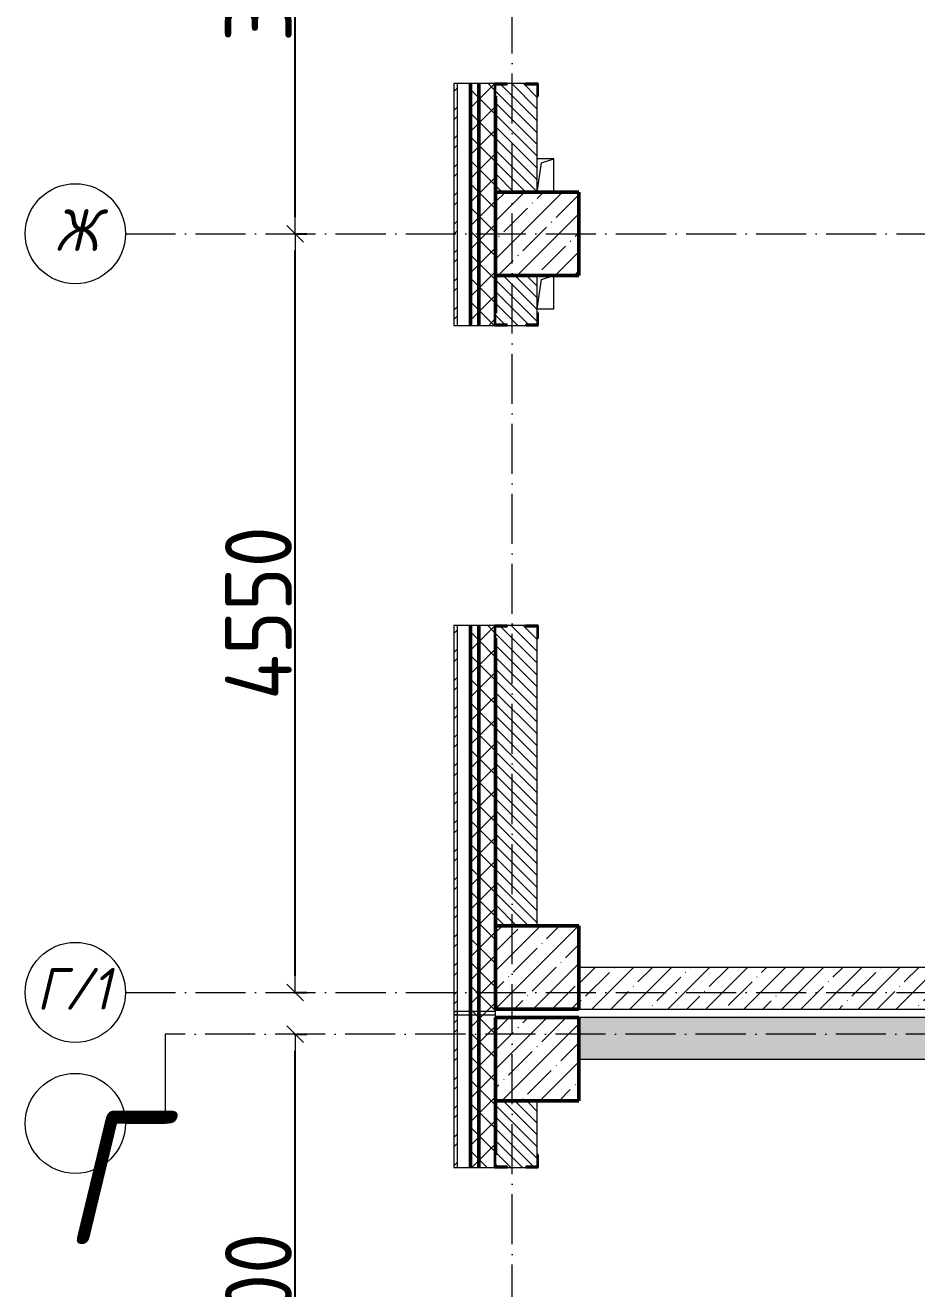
# Model space of a CAD drawing. Header units: millimetres. Extents: x -356862 to 418287, y 0 to 839748.
# Drawn here: x 137160 to 142504, y 466870 to 474447 of the extents above; entities that cross this region are included whole.
import ezdxf

# ---------------------------------------------------------------- set-up
doc = ezdxf.new("R2010")
doc.units = ezdxf.units.MM
doc.linetypes.add('50_200_ШТРИХ_1Т_ш5_п1_п1_', pattern=[700, 500, -100, 0, -100])
for name, color, linetype, lineweight in [('A-____-____-DIMS', 7, 'Continuous', 9), ('A-GENM-____-MCUT', 7, 'Continuous', 25), ('A-GENM-____-OTLN', 7, 'Continuous', 9), ('A-GENM-____-OTLN-1', 7, 'Continuous', 25), ('A-WALL-____-MCUT-1', 7, 'Continuous', 9), ('A-WALL-____-MCUT-2', 7, 'Continuous', 50), ('A-WALL-____-MCUT-3', 7, 'Continuous', 9), ('A-WALL-____-OTLN', 7, 'Continuous', 9), ('A-WALL-____-PATT-1', 7, 'Continuous', 9), ('A-WALL-FNSH-MCUT-1', 7, 'Continuous', 9), ('S-COLS-____-MCUT', 7, 'Continuous', 50), ('S-COLS-____-OTLN', 7, 'Continuous', 9), ('S-GRID-____-IDEN', 7, 'Continuous', 9), ('S-GRID-____-OTLN', 7, 'Continuous', 9), ('S-GRID-____-OTLN-1', 7, '50_200_ШТРИХ_1Т_ш5_п1_п1_', 9)]:
    doc.layers.add(name, color=color, linetype=linetype, lineweight=lineweight)
doc.styles.add('ISOCPEUR_I', font='isocpeui.ttf', dxfattribs={"width": 0.9, "height": 2.5})
doc.styles.add('СПДС', font='isocpeur.ttf', dxfattribs={"width": 0.9})
doc.dimstyles.new('Размера А3', dxfattribs={"dimtxt": 200, "dimasz": 100, "dimexe": 70, "dimexo": 100, "dimgap": 20, "dimtad": 1, "dimdec": 0, "dimrnd": 10, "dimzin": 0, "dimdsep": 46, "dimtxsty": 'СПДС', "dimblk": 'ARROWHEAD_6', "dimcen": 1, "dimclrd": 256, "dimclre": 256, "dimclrt": 256, "dimazin": 0, "dimtfac": 1, "dimtdec": 0, "dimtmove": 2, "dimatfit": 3, "dimfxl": 1, "dimtolj": 1, "dimtzin": 0, "dimarcsym": 0})
pattern_1 = [(135, (142429.057, 459015.94), (-35.35534, -35.35534), [])]
pattern_2 = [(45, (142429.06, 459015.94), (-70.71068, 70.71068), []), (135, (142429.06, 459015.94), (-70.71068, -70.71068), [])]
pattern_3 = [(45, (142429.06, 459015.94), (-114.0493, 114.0493), []), (45, (142543.1, 459015.94), (-114.0493, 114.0493), [201.612, -40.322, 3.353, -36.97])]
pattern_4 = [(45, (142429.06, 459015.94), (-85.5366, 85.5366), []), (45, (142486.08, 459015.94), (-85.5366, 85.5366), [])]

# ---------------------------------------------------------------- blocks, each defined once
blk = doc.blocks.new('BSC_Колонна _Прямоугольная - 500х500-V47-АР1_План отверстий 3 этажа в осях 1-64_А-ГГ')
at = {"layer": 'S-COLS-____-OTLN'}
h = blk.add_hatch(dxfattribs=at)
h.set_pattern_fill('FP_84', color=256, style=0, pattern_type=2)
h.set_pattern_definition([(45, (2200, -9781.04), (-114.0493, 114.0493), []), (45, (2314.05, -9781.04), (-114.0493, 114.0493), [201.612, -40.322, 3.353, -36.97])])
h.paths.add_polyline_path([(-250, -250), (250, -250), (250, 250), (-250, 250)], flags=0)
at = {"layer": 'S-COLS-____-MCUT'}
for p, q in [((250, 250), (-250, 250)), ((-250, 250), (-250, -250)), ((250, -250), (250, 250)), ((-250, -250), (250, -250))]:
    blk.add_line(p, q, dxfattribs=at)
blk = doc.blocks.new('BSC_Колонна _Прямоугольная - 500х500-V119-АР1_План отверстий 3 этажа в осях 1-64_А-ГГ')
at = {"layer": 'S-COLS-____-OTLN'}
h = blk.add_hatch(dxfattribs=at)
h.set_pattern_fill('FP_142', color=256, style=0, pattern_type=2)
h.set_pattern_definition([(45, (2200, -14181.04), (-114.0493, 114.0493), []), (45, (2314.05, -14181.04), (-114.0493, 114.0493), [201.612, -40.322, 3.353, -36.97])])
h.paths.add_polyline_path([(-250, -250), (250, -250), (250, 250), (-250, 250)], flags=0)
at = {"layer": 'S-COLS-____-MCUT'}
for p, q in [((250, 250), (-250, 250)), ((-250, 250), (-250, -250)), ((250, -250), (250, 250)), ((-250, -250), (250, -250))]:
    blk.add_line(p, q, dxfattribs=at)
blk = doc.blocks.new('BSC_Колонна _Прямоугольная - 500х500-V156-АР1_План отверстий 3 этажа в осях 1-64_А-ГГ')
at = {"layer": 'S-COLS-____-OTLN'}
h = blk.add_hatch(dxfattribs=at)
h.set_pattern_fill('FP_179', color=256, style=0, pattern_type=2)
h.set_pattern_definition([(45, (2200, -9231.04), (-114.0493, 114.0493), []), (45, (2314.05, -9231.04), (-114.0493, 114.0493), [201.612, -40.322, 3.353, -36.97])])
h.paths.add_polyline_path([(-250, -250), (250, -250), (250, 250), (-250, 250), (-250, 103.3)], flags=0)
at = {"layer": 'S-COLS-____-MCUT'}
for p, q in [((250, 250), (-250, 250)), ((-250, 250), (-250, -250)), ((250, -250), (250, 250)), ((-250, -250), (250, -250))]:
    blk.add_line(p, q, dxfattribs=at)
blk = doc.blocks.new('Фахверк_СКБ_Уголок - 250_2700-27497298-АР1_План отверстий 3 этажа в осях 1-64_А-ГГ')
at = {"layer": 'A-GENM-____-MCUT'}
for p, q in [((200, 181), (125, 181)), ((125, 181), (125, 106)), ((131, 106), (131, 175)), ((131, 175), (200, 175)), ((200, 175), (200, 181)), ((125, 106), (131, 106)), ((131, -6), (125, -6)), ((125, -6), (125, -81)), ((131, -75), (131, -6)), ((200, -75), (131, -75)), ((200, -81), (200, -75)), ((125, -81), (200, -81))]:
    blk.add_line(p, q, dxfattribs=at)
blk = doc.blocks.new('Стены 5 - Стены 4-30145060-АР1_План отверстий 3 этажа в осях 1-64_А-ГГ')
at = {"layer": 'A-WALL-____-MCUT-3'}
for p, q in [((-1843.5, 41030.2), (-1843.5, 41010.2)), ((-1593.5, 41030.2), (-1843.5, 41030.2)), ((-1843.5, 41010.2), (-1593.5, 41010.2)), ((-1593.5, 41010.2), (-1593.5, 41030.2))]:
    blk.add_line(p, q, dxfattribs=at)
blk = doc.blocks.new('AR_Отверстие прямоугольное _в плите_ - AR_Отверстие прямоугольное _в плите_-V174-АР1_План отверстий 3 этажа в осях 1-64_А-ГГ')
at = {"layer": 'A-GENM-____-OTLN'}
for p, q in [((-25, 75), (50, 100)), ((50, -100), (50, 100)), ((-50, -100), (-25, 75)), ((-50, -100), (50, -100))]:
    blk.add_line(p, q, dxfattribs=at)
blk = doc.blocks.new('AR_Отверстие прямоугольное _в плите_ - AR_Отверстие прямоугольное _в плите_-V175-АР1_План отверстий 3 этажа в осях 1-64_А-ГГ')
at = {"layer": 'A-GENM-____-OTLN'}
for p, q in [((50, 100), (-50, 100)), ((-25, 75), (50, 100)), ((50, -100), (50, 100)), ((-50, -100), (-25, 75))]:
    blk.add_line(p, q, dxfattribs=at)
blk = doc.blocks.new('Ось сетки - Круг_Ø6_00__ISO-2_5_0_9K_-25732049-АР1_План отверстий 3 этажа в осях 1-64_А-ГГ')
at = {"layer": 'S-GRID-____-IDEN'}
blk.add_circle((0, 0), 3, dxfattribs=at)
blk = doc.blocks.new('ARROWHEAD_6')
at = {"color": 0, "linetype": 'Continuous'}
for p, q in [((0, 0), (-1, 0)), ((-0.5, -0.5), (0.5, 0.5))]:
    blk.add_line(p, q, dxfattribs=at)
blk = doc.blocks.new('*D2553')
at = {"layer": 'A-____-____-DIMS', "lineweight": -2, "transparency": 16777216}
for p, q in [((138771.6, 468397), (138847.7, 468397)), ((138777.7, 465097), (138777.7, 468297)), ((138771.6, 464997), (138847.7, 464997))]:
    blk.add_line(p, q, dxfattribs=at)
at = {"layer": 'Defpoints', "color": 0, "transparency": 16777216}
for p in [(138671.6, 468397), (138777.7, 468397), (138671.6, 464997)]:
    blk.add_point(p, dxfattribs=at)
at = {"layer": 'A-____-____-DIMS', "lineweight": -2, "transparency": 16777216, "xscale": 100, "yscale": 100, "zscale": 100}
for p, rotation in [((138777.7, 468397), 90), ((138777.7, 464997), 270)]:
    blk.add_blockref('ARROWHEAD_6', p, dxfattribs=dict(at, rotation=rotation))
at = {"layer": 'A-____-____-DIMS', "transparency": 16777216, "insert": (138557.7, 466697), "char_height": 400, "attachment_point": 5, "rotation": 90, "style": 'СПДС'}
blk.add_mtext('\\A1;3400', dxfattribs=at)
blk = doc.blocks.new('*D2554')
at = {"layer": 'A-____-____-DIMS', "lineweight": -2, "transparency": 16777216}
for p, q in [((138771.6, 473197), (138847.7, 473197)), ((138777.7, 468747), (138777.7, 473097)), ((138771.6, 468647), (138847.7, 468647))]:
    blk.add_line(p, q, dxfattribs=at)
at = {"layer": 'Defpoints', "color": 0, "transparency": 16777216}
for p in [(138671.6, 473197), (138777.7, 473197), (138671.6, 468647)]:
    blk.add_point(p, dxfattribs=at)
at = {"layer": 'A-____-____-DIMS', "lineweight": -2, "transparency": 16777216, "xscale": 100, "yscale": 100, "zscale": 100}
for p, rotation in [((138777.7, 473197), 90), ((138777.7, 468647), 270)]:
    blk.add_blockref('ARROWHEAD_6', p, dxfattribs=dict(at, rotation=rotation))
at = {"layer": 'A-____-____-DIMS', "transparency": 16777216, "insert": (138557.7, 470922), "char_height": 400, "attachment_point": 5, "rotation": 90, "style": 'СПДС'}
blk.add_mtext('\\A1;4550', dxfattribs=at)
blk = doc.blocks.new('*D2555')
at = {"layer": 'A-____-____-DIMS', "lineweight": -2, "transparency": 16777216}
for p, q in [((138771.6, 476497), (138847.7, 476497)), ((138777.7, 473297), (138777.7, 476397)), ((138771.6, 473197), (138847.7, 473197))]:
    blk.add_line(p, q, dxfattribs=at)
at = {"layer": 'Defpoints', "color": 0, "transparency": 16777216}
for p in [(138671.6, 476497), (138777.7, 476497), (138671.6, 473197)]:
    blk.add_point(p, dxfattribs=at)
at = {"layer": 'A-____-____-DIMS', "lineweight": -2, "transparency": 16777216, "xscale": 100, "yscale": 100, "zscale": 100}
for p, rotation in [((138777.7, 476497), 90), ((138777.7, 473197), 270)]:
    blk.add_blockref('ARROWHEAD_6', p, dxfattribs=dict(at, rotation=rotation))
at = {"layer": 'A-____-____-DIMS', "transparency": 16777216, "insert": (138557.7, 474847), "char_height": 400, "attachment_point": 5, "rotation": 90, "style": 'СПДС'}
blk.add_mtext('\\A1;3300', dxfattribs=at)

msp = doc.modelspace()

# ---------------------------------------------------------------- hatches: boundary and pattern name
at = {"layer": 'A-WALL-____-PATT-1'}
h = msp.add_hatch(dxfattribs=at)
h.set_pattern_fill('FP_3', color=256, style=0, pattern_type=2)
h.set_pattern_definition(pattern_4)
h.paths.add_polyline_path([(139749.0567, 468531.983), (139749.0567, 470846.983), (139729.0567, 470846.983), (139729.0567, 468531.983)], flags=0)
h.paths.add_polyline_path([(139729.0567, 472646.983), (139749.0567, 472646.983), (139749.0567, 474096.983), (139729.0567, 474096.983), (139729.0567, 473510.4803)], flags=0)
h.paths.add_polyline_path([(139729.0567, 475896.983), (139749.0567, 475896.983), (139749.0567, 477096.983), (139729.0567, 477096.983), (139729.0567, 476950.6018)], flags=0)
h.paths.add_polyline_path([(139749.0567, 478896.983), (139749.0567, 480096.983), (139729.0567, 480096.983), (139729.0567, 478896.983)], flags=0)
h.paths.add_polyline_path([(139749.0567, 481896.983), (139749.0567, 483096.9934), (139729.0567, 483096.9934), (139729.0567, 481896.983)], flags=0)
h = msp.add_hatch(dxfattribs=at)
h.set_pattern_fill('FP_1', color=256, style=0, pattern_type=2)
h.set_pattern_definition(pattern_2)
h.paths.add_polyline_path([(139879.0567, 468531.983), (139879.0567, 470846.983), (139829.0567, 470846.983), (139829.0567, 468531.983)], flags=0)
h.paths.add_polyline_path([(139829.0567, 472646.983), (139879.0567, 472646.983), (139879.0567, 474096.983), (139829.0567, 474096.983), (139829.0567, 473510.4803)], flags=0)
h.paths.add_polyline_path([(139879.0567, 475896.983), (139879.0567, 477096.983), (139829.0567, 477096.983), (139829.0567, 475896.983)], flags=0)
h.paths.add_polyline_path([(139879.0567, 478896.983), (139879.0567, 480096.983), (139829.0567, 480096.983), (139829.0567, 478896.983)], flags=0)
h.paths.add_polyline_path([(139879.0567, 481896.983), (139879.0567, 483096.9934), (139829.0567, 483096.9934), (139829.0567, 481896.983)], flags=0)
h = msp.add_hatch(dxfattribs=at)
h.set_pattern_fill('FP_1', color=256, style=0, pattern_type=2)
h.set_pattern_definition(pattern_2)
h.paths.add_polyline_path([(139879.0567, 468531.983), (139979.0567, 468531.983), (139979.0567, 470771.983), (139973.0567, 470771.983), (139973.0567, 470846.983), (139879.0567, 470846.983), (139879.0567, 468546.983)], flags=0)
h.paths.add_polyline_path([(139973.0567, 472646.983), (139973.0567, 472721.983), (139979.0567, 472721.983), (139979.0567, 474021.983), (139973.0567, 474021.983), (139973.0567, 474096.983), (139879.0567, 474096.983), (139879.0567, 472646.983)], flags=0)
h.paths.add_polyline_path([(139973.0567, 475896.983), (139973.0567, 475971.983), (139979.0567, 475971.983), (139979.0567, 477021.983), (139973.0567, 477021.983), (139973.0567, 477096.983), (139879.0567, 477096.983), (139879.0567, 475896.983)], flags=0)
h.paths.add_polyline_path([(139973.0567, 478896.983), (139973.0567, 478971.983), (139979.0567, 478971.983), (139979.0567, 480021.983), (139973.0567, 480021.983), (139973.0567, 480096.983), (139879.0567, 480096.983), (139879.0567, 478896.983)], flags=0)
h.paths.add_polyline_path([(139973.0567, 481896.983), (139973.0567, 481971.983), (139979.0567, 481971.983), (139979.0567, 483021.983), (139973.0567, 483021.983), (139973.0567, 483096.983), (139879.0567, 483096.983), (139879.0567, 481896.983)], flags=0)
h = msp.add_hatch(dxfattribs=at)
h.set_pattern_fill('FP_6', color=256, style=0, pattern_type=2)
h.set_pattern_definition(pattern_1)
h.paths.add_polyline_path([(139979.0567, 473446.983), (140229.0567, 473446.983), (140229.0567, 474090.983), (140160.0567, 474090.983), (140160.0567, 474096.983), (140048.0567, 474096.983), (140048.0567, 474090.983), (139979.0567, 474090.983), (139979.0567, 473510.4803)], flags=0)
h.paths.add_polyline_path([(140160.0567, 475896.983), (140160.0567, 475902.983), (140229.0567, 475902.983), (140229.0567, 476246.983), (139979.0567, 476246.983), (139979.0567, 475902.983), (140048.0567, 475902.983), (140048.0567, 475896.983)], flags=0)
h = msp.add_hatch(dxfattribs=at)
h.set_pattern_fill('FP_6', color=256, style=0, pattern_type=2)
h.set_pattern_definition(pattern_1)
h.paths.add_polyline_path([(139979.0567, 469046.983), (140229.0567, 469046.983), (140228.2234, 470840.983), (140160.0567, 470840.983), (140160.0567, 470846.983), (140048.0567, 470846.983), (140048.0567, 470840.983), (139979.0567, 470840.983), (139979.0567, 470070.3588)], flags=0)
h.paths.add_polyline_path([(140160.0567, 472646.983), (140160.0567, 472652.983), (140229.0567, 472652.983), (140229.0567, 472946.983), (139979.0567, 472946.983), (139979.0567, 472652.983), (140048.0567, 472652.983), (140048.0567, 472646.983)], flags=0)
h = msp.add_hatch(dxfattribs=at)
h.set_pattern_fill('FP_38', color=256, style=0, pattern_type=2)
h.set_pattern_definition(pattern_3)
h.paths.add_polyline_path([(147529.0567, 468546.983), (147529.0567, 468796.983), (140479.0567, 468796.983), (140479.0567, 468546.983), (145950.3084, 468546.983)], flags=0)
h = msp.add_hatch(dxfattribs=at)
h.set_pattern_fill('FP_3', color=256, style=0, pattern_type=2)
h.set_pattern_definition(pattern_4)
h.paths.add_polyline_path([(139729.0567, 456846.983), (139749.0567, 456846.983), (139749.0567, 461246.983), (139729.0567, 461246.983), (139729.0567, 459749.9943)], flags=0)
h.paths.add_polyline_path([(139729.0567, 463046.983), (139749.0567, 463046.983), (139749.0567, 465796.983), (139729.0567, 465796.983), (139729.0567, 463190.1158)], flags=0)
h.paths.add_polyline_path([(139749.0567, 467596.983), (139749.0567, 468511.983), (139729.0567, 468511.983), (139729.0567, 467596.983)], flags=0)
h = msp.add_hatch(dxfattribs=at)
h.set_pattern_fill('FP_1', color=256, style=0, pattern_type=2)
h.set_pattern_definition(pattern_2)
h.paths.add_polyline_path([(139829.0567, 456946.983), (139879.0567, 456946.983), (139879.0567, 461246.983), (139829.0567, 461246.983), (139829.0567, 459749.9943)], flags=0)
h.paths.add_polyline_path([(139879.0567, 463046.983), (139879.0567, 465796.983), (139829.0567, 465796.983), (139829.0567, 463046.983)], flags=0)
h.paths.add_polyline_path([(139829.0567, 467596.983), (139879.0567, 467596.983), (139879.0567, 468531.983), (139829.0567, 468531.983), (139829.0567, 468350.298)], flags=0)
h = msp.add_hatch(dxfattribs=at)
h.set_pattern_fill('FP_1', color=256, style=0, pattern_type=2)
h.set_pattern_definition(pattern_2)
h.paths.add_polyline_path([(139879.0567, 456996.983), (139979.0567, 456996.983), (139979.0567, 461246.983), (139879.0567, 461246.983), (139879.0567, 459749.9943)], flags=0)
h.paths.add_polyline_path([(139979.0567, 463046.983), (139979.0567, 465721.983), (139973.0567, 465721.983), (139973.0567, 465796.983), (139879.0567, 465796.983), (139879.0567, 463046.983)], flags=0)
h.paths.add_polyline_path([(139973.0567, 467596.983), (139973.0567, 467671.983), (139979.0567, 467671.983), (139979.0567, 468531.983), (139879.0567, 468531.983), (139879.0567, 467596.983)], flags=0)
h = msp.add_hatch(dxfattribs=at)
h.set_pattern_fill('FP_38', color=256, style=0, pattern_type=2)
h.set_pattern_definition(pattern_3)
h.paths.add_polyline_path([(165392.4156, 468246.983), (165979.0567, 468246.983), (165979.0567, 468496.983), (161179.0567, 468496.983), (161179.0567, 468246.983), (163624.9513, 468246.983)], flags=0)
h.paths.add_polyline_path([(160029.0567, 468246.983), (160029.0567, 468496.983), (152029.0567, 468496.983), (152029.0567, 468246.983), (155634.3851, 468246.983), (155634.3851, 468292.7323), (155721.1217, 468292.7323), (155721.1217, 468246.983), (158322.5584, 468246.983)], flags=0)
h.paths.add_polyline_path([(148029.0567, 468246.983), (148029.0567, 468496.983), (140479.0567, 468496.983), (140479.0567, 468246.983), (147717.7727, 468246.983)], flags=0)
h = msp.add_hatch(dxfattribs=at)
h.set_pattern_fill('FP_6', color=256, style=0, pattern_type=2)
h.set_pattern_definition(pattern_1)
h.paths.add_polyline_path([(140048.0567, 465346.983), (140229.0567, 465346.983), (140229.0567, 465790.983), (140160.0567, 465790.983), (140160.0567, 465796.983), (140048.0567, 465796.983), (140048.0567, 465790.983), (139979.0567, 465790.983), (139979.0567, 465346.983)], flags=0)
h.paths.add_polyline_path([(140160.0567, 467596.983), (140160.0567, 467602.983), (140229.0567, 467602.983), (140229.0567, 467996.983), (139979.0567, 467996.983), (139979.0567, 467602.983), (140048.0567, 467602.983), (140048.0567, 467596.983)], flags=0)

# ---------------------------------------------------------------- linework, layer by layer
at = {"layer": 'A-WALL-____-MCUT-1'}
for p, q in [((147529.0567, 468796.983), (140479.0567, 468796.983)), ((140479.0567, 468546.983), (147529.0567, 468546.983)), ((148029.0567, 468496.983), (140479.0567, 468496.983)), ((140479.0567, 468246.983), (148029.0567, 468246.983))]:
    msp.add_line(p, q, dxfattribs=at)
at = {"layer": 'A-WALL-____-MCUT-2'}
for p, q in [((139829.0567, 472646.983), (139829.0567, 474096.983)), ((139879.0567, 472646.983), (139879.0567, 474096.983)), ((139979.0567, 473446.983), (139979.0567, 474021.983)), ((139979.0567, 472721.983), (139979.0567, 472946.983)), ((139829.0567, 467596.983), (139829.0567, 470846.983)), ((139879.0567, 467596.983), (139879.0567, 470846.983)), ((139979.0567, 469046.983), (139979.0567, 470771.983)), ((139979.0567, 467996.983), (139979.0567, 467671.983))]:
    msp.add_line(p, q, dxfattribs=at)
at = {"layer": 'A-WALL-____-MCUT-3'}
for p, q in [((139973.0567, 474096.983), (139749.0567, 474096.983)), ((139749.0567, 474096.983), (139749.0567, 472646.983)), ((140160.0567, 474096.983), (140048.0567, 474096.983)), ((140229.0567, 473446.983), (140229.0567, 474021.983)), ((140229.0567, 472721.983), (140229.0567, 472946.983)), ((139749.0567, 472646.983), (139973.0567, 472646.983)), ((140048.0567, 472646.983), (140160.0567, 472646.983)), ((139973.0567, 470846.983), (139749.0567, 470846.983)), ((139749.0567, 470846.983), (139749.0567, 467596.983)), ((140160.0567, 470846.983), (140048.0567, 470846.983)), ((140229.0567, 469046.983), (140229.0567, 470771.983)), ((139979.0567, 468496.983), (139979.0567, 468546.983)), ((140229.0567, 467671.983), (140229.0567, 467996.983)), ((139749.0567, 467596.983), (139973.0567, 467596.983)), ((140048.0567, 467596.983), (140160.0567, 467596.983))]:
    msp.add_line(p, q, dxfattribs=at)
at = {"layer": 'A-WALL-FNSH-MCUT-1'}
for p, q in [((139729.0567, 474096.983), (139729.0567, 472646.983)), ((139749.0567, 474096.983), (139729.0567, 474096.983)), ((139729.0567, 472646.983), (139749.0567, 472646.983)), ((139729.0567, 470846.983), (139729.0567, 468531.983)), ((139749.0567, 470846.983), (139729.0567, 470846.983)), ((139729.0567, 468531.983), (139749.0567, 468531.983)), ((139729.0567, 468511.983), (139729.0567, 467596.983)), ((139749.0567, 468511.983), (139729.0567, 468511.983)), ((139729.0567, 467596.983), (139749.0567, 467596.983))]:
    msp.add_line(p, q, dxfattribs=at)
at = {"layer": 'S-GRID-____-OTLN'}
for p, q in [((137999.201, 468396.983), (137999.201, 467861.3989)), ((137999.201, 467861.3989), (137760.2865, 467861.3989))]:
    msp.add_line(p, q, dxfattribs=at)
at = {"layer": 'S-GRID-____-OTLN-1', "color": 251, "ltscale": 0.6, "true_color": 0x636466}
for p, q in [((140079.0567, 454533.3346), (140079.0567, 508896.9006)), ((137760.2865, 473196.983), (169136.7959, 473196.983)), ((137760.2865, 468646.983), (166299.6574, 468646.983)), ((246503.4633, 468396.983), (137999.201, 468396.983))]:
    msp.add_line(p, q, dxfattribs=at)

# ---------------------------------------------------------------- block references
at = {"layer": 'A-GENM-____-OTLN'}
for name, p in [('AR_Отверстие прямоугольное _в плите_ - AR_Отверстие прямоугольное _в плите_-V175-АР1_План отверстий 3 этажа в осях 1-64_А-ГГ', (140279.0567, 473546.983)), ('AR_Отверстие прямоугольное _в плите_ - AR_Отверстие прямоугольное _в плите_-V174-АР1_План отверстий 3 этажа в осях 1-64_А-ГГ', (140279.0567, 472846.983))]:
    msp.add_blockref(name, p, dxfattribs=at)
at = {"layer": 'A-GENM-____-OTLN-1'}
for p, rotation in [((140054.0567, 474221.983), 269.9999999999999), ((140154.0567, 472521.983), 89.99999999999991), ((140054.0567, 470971.983), 269.9999999999999), ((140154.0567, 467471.983), 89.99999999999991)]:
    msp.add_blockref('Фахверк_СКБ_Уголок - 250_2700-27497298-АР1_План отверстий 3 этажа в осях 1-64_А-ГГ', p, dxfattribs=dict(at, rotation=rotation))
at = {"layer": 'A-WALL-____-OTLN'}
msp.add_blockref('Стены 5 - Стены 4-30145060-АР1_План отверстий 3 этажа в осях 1-64_А-ГГ', (141572.5685, 427501.7409), dxfattribs=at)
at = {"layer": 'S-COLS-____-OTLN'}
for name, p in [('BSC_Колонна _Прямоугольная - 500х500-V119-АР1_План отверстий 3 этажа в осях 1-64_А-ГГ', (140229.0567, 473196.983)), ('BSC_Колонна _Прямоугольная - 500х500-V47-АР1_План отверстий 3 этажа в осях 1-64_А-ГГ', (140229.0567, 468796.983)), ('BSC_Колонна _Прямоугольная - 500х500-V156-АР1_План отверстий 3 этажа в осях 1-64_А-ГГ', (140229.0567, 468246.983))]:
    msp.add_blockref(name, p, dxfattribs=at)
at = {"layer": 'S-GRID-____-IDEN', "xscale": 99.99999999999993, "yscale": 99.99999999999993, "zscale": 99.99999999999993}
for p, rotation in [((137460.2865, 473196.983), 269.9999999999996), ((137460.2865, 468646.983), 269.9999999999996), ((137460.2865, 467861.3989), 89.99999999999982)]:
    msp.add_blockref('Ось сетки - Круг_Ø6_00__ISO-2_5_0_9K_-25732049-АР1_План отверстий 3 этажа в осях 1-64_А-ГГ', p, dxfattribs=dict(at, rotation=rotation))

# ---------------------------------------------------------------- texts
at = {"layer": 'S-GRID-____-IDEN', "attachment_point": 1, "style": 'ISOCPEUR_I'}
for s, insert, char_height, width in [('\\fISOCPEUR|b0|i1|c204|p34|;\\W.9;Ж', (137338.457, 473343.6154), 250, 281.392312), ('\\fISOCPEUR|b0|i1|c204|p34|;\\W.9;Г', (137228.657, 468793.6154), 250, 202.02525), ('/1', (137395.3445, 468793.6154), 250, 346.329), ('\\fISOCPEUR|b0|i1|c204|p34|;\\W.9;Г', (137376.4661, 467937.4747), 800, 202.02525)]:
    msp.add_mtext(s, dxfattribs=dict(at, insert=insert, char_height=char_height, width=width))

# ---------------------------------------------------------------- dimensions: what is measured, and where the dimension line sits
at = {"layer": 'A-____-____-DIMS'}
for base, p1, p2, picture, middle in [((138777.6611, 476496.983), (138671.5951, 473196.983), (138671.5951, 476496.983), '*D2555', (138557.6611, 474846.983)), ((138777.6611, 473196.983), (138671.5951, 468646.983), (138671.5951, 473196.983), '*D2554', (138557.6611, 470921.983)), ((138777.6611, 468396.983), (138671.5951, 464996.983), (138671.5951, 468396.983), '*D2553', (138557.6611, 466696.983))]:
    dim = msp.add_linear_dim(base=base, p1=p1, p2=p2, angle=90, dimstyle='Размера А3', override={"dimtxt": 400}, dxfattribs=at)
    dim.commit()
    dim.dimension.update_dxf_attribs({"geometry": picture, "text_midpoint": middle})

doc.saveas('drawing.dxf')
